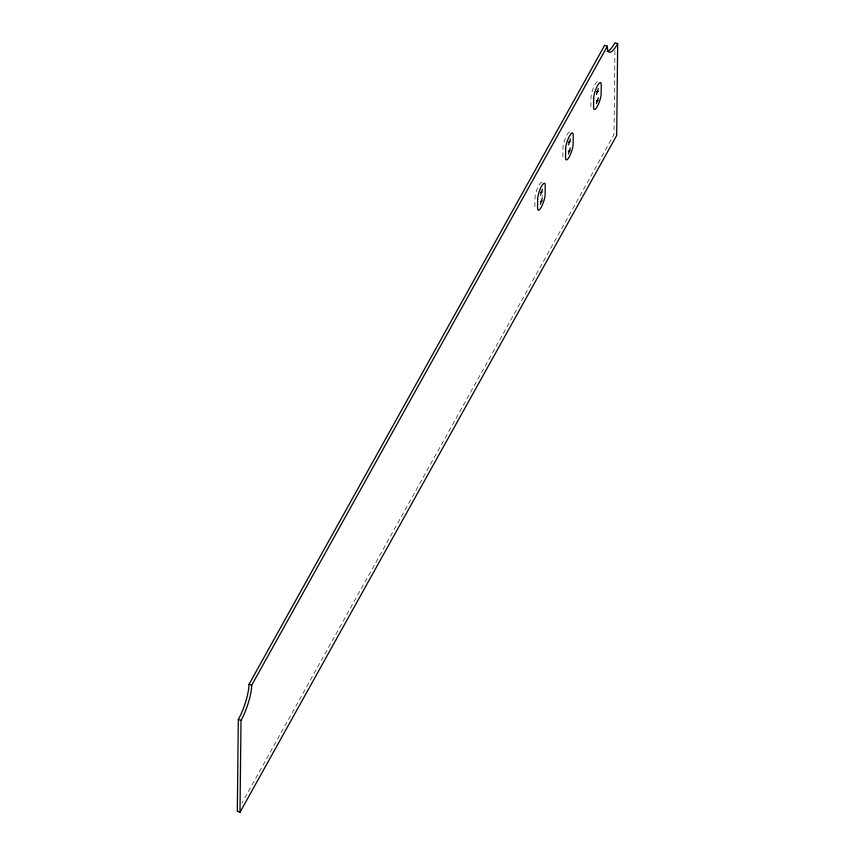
<?xml version="1.0" encoding="UTF-8"?>
<svg xmlns="http://www.w3.org/2000/svg" width="855" height="855" viewBox="0 0 855 855"><rect width="100%" height="100%" fill="white"/><g stroke="black" fill="none" stroke-linecap="round" stroke-linejoin="round"><path stroke-width="0.64" stroke-dasharray="4.28 3.21" d="M614.916 50.734L613.997 134.556L241.869 803.155M542.07 182.436A9.501 2.309 -70.9 0 0 537.838 187.363A9.501 2.309 -70.9 0 0 534.963 198.104L534.867 207.156A9.501 2.309 -70.9 0 0 535.337 209.197M542.305 195.293A9.501 2.309 -70.9 0 1 541.91 197.387M569.494 131.98A9.501 2.309 -70.9 0 0 565.379 138.125A9.501 2.309 -70.9 0 0 562.975 147.776L562.879 156.839A9.501 2.309 -70.9 0 0 563.937 159.009M597.506 81.653A9.501 2.309 -70.9 0 0 593.381 87.809A9.501 2.309 -70.9 0 0 590.987 97.449L590.88 106.512A9.501 2.309 -70.9 0 0 591.949 108.681"/><path stroke-width="1.28" d="M617.684 43.68A26.302 6.391 -70.9 0 1 607.36 46.234L604.677 45.304L248.997 684.331A26.302 6.391 -70.9 0 1 238.321 719.515L237.316 811.32L239.999 812.25L616.679 135.485L617.684 43.68L615.002 42.75A26.302 6.391 -70.9 0 1 607.007 51.375M239.999 812.25L241.003 720.444A26.302 6.391 -70.9 0 0 251.68 685.261L607.36 46.234M540.542 195.143L542.327 189.276M540.446 204.206L542.23 198.339M568.554 144.816L570.338 138.959M568.457 153.879L570.242 148.022M596.566 94.499L598.35 88.631M596.469 103.562L598.244 97.694M596.598 91.774L598.318 91.346M596.501 100.837L598.222 100.409M568.586 142.101L570.306 141.674M568.49 151.164L570.21 150.737M540.574 192.428L542.294 192.001M540.478 201.491L542.198 201.064M248.997 684.331L251.68 685.261M238.321 719.515L241.003 720.444M537.645 199.023L537.549 208.086A9.501 2.309 -70.9 0 0 541.268 207.167A9.501 2.309 -70.9 0 0 545.127 194.459L545.234 185.396A9.501 2.309 -70.9 0 0 541.504 186.315A9.501 2.309 -70.9 0 0 537.645 199.023M565.657 148.706L565.55 157.769A9.501 2.309 -70.9 0 0 569.28 156.839A9.501 2.309 -70.9 0 0 573.139 144.132L573.235 135.069A9.501 2.309 -70.9 0 0 569.516 135.998A9.501 2.309 -70.9 0 0 565.657 148.706M593.659 98.378L593.562 107.441A9.501 2.309 -70.9 0 0 597.292 106.512A9.501 2.309 -70.9 0 0 601.151 93.815L601.247 84.752A9.501 2.309 -70.9 0 0 597.517 85.671A9.501 2.309 -70.9 0 0 593.659 98.378"/></g></svg>
